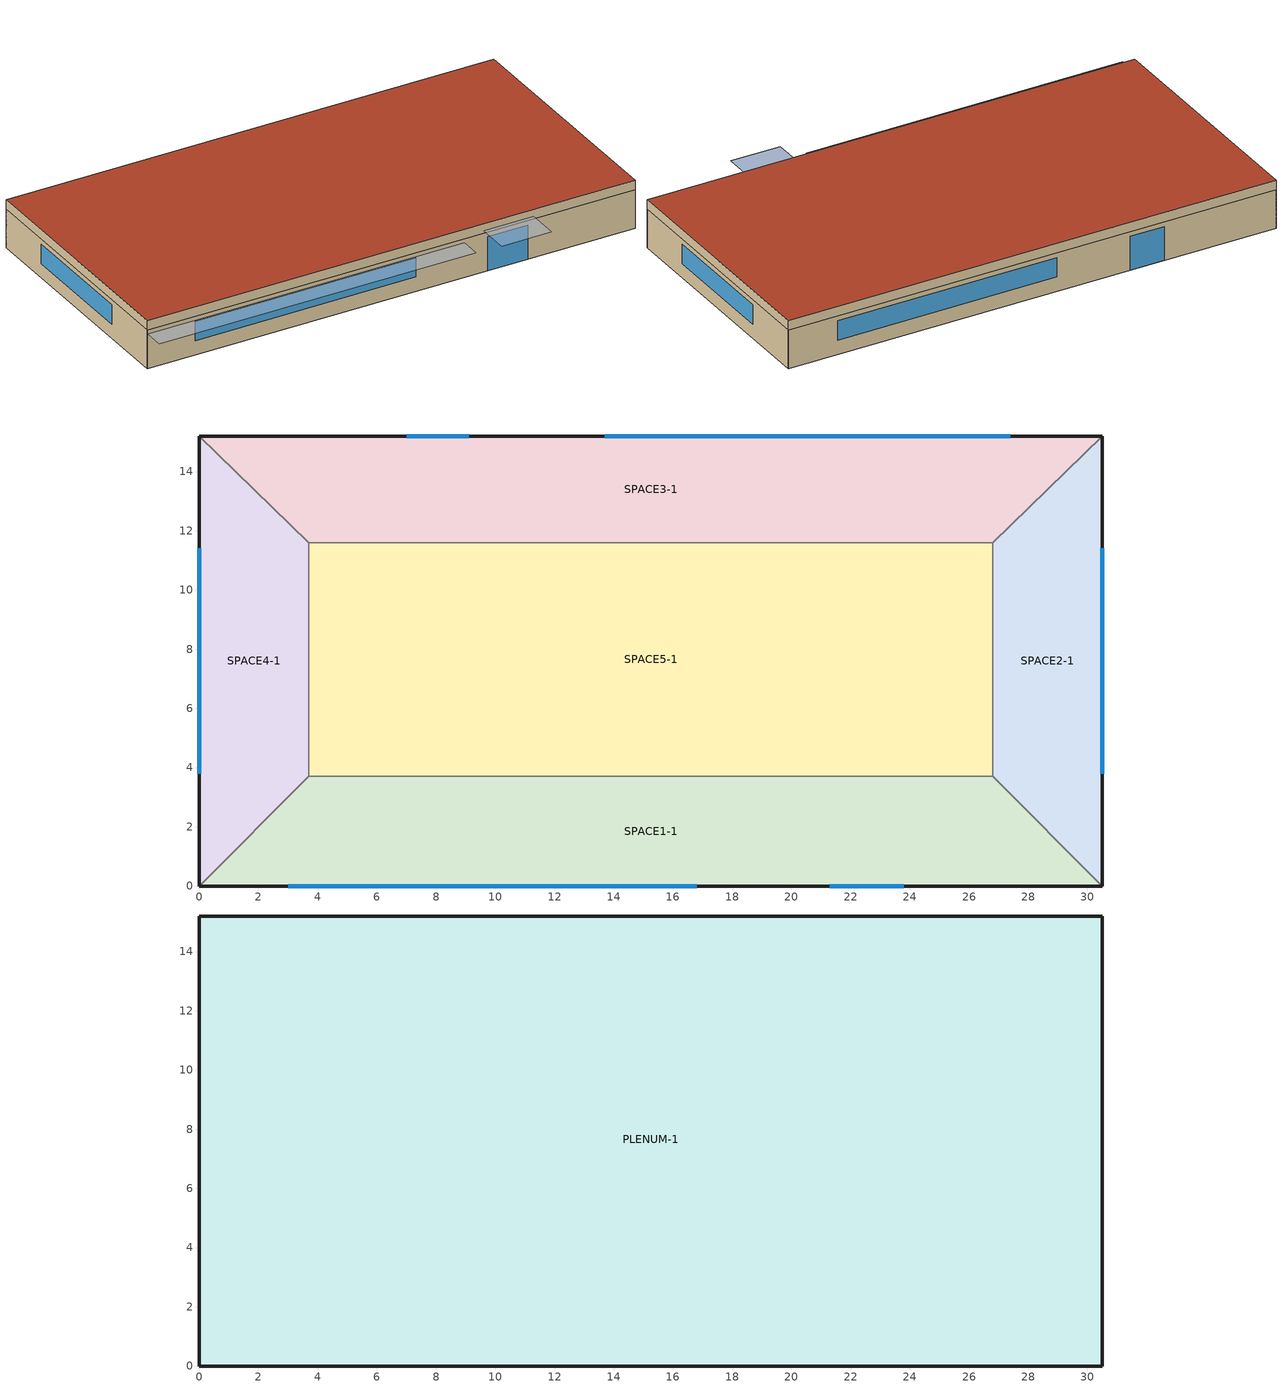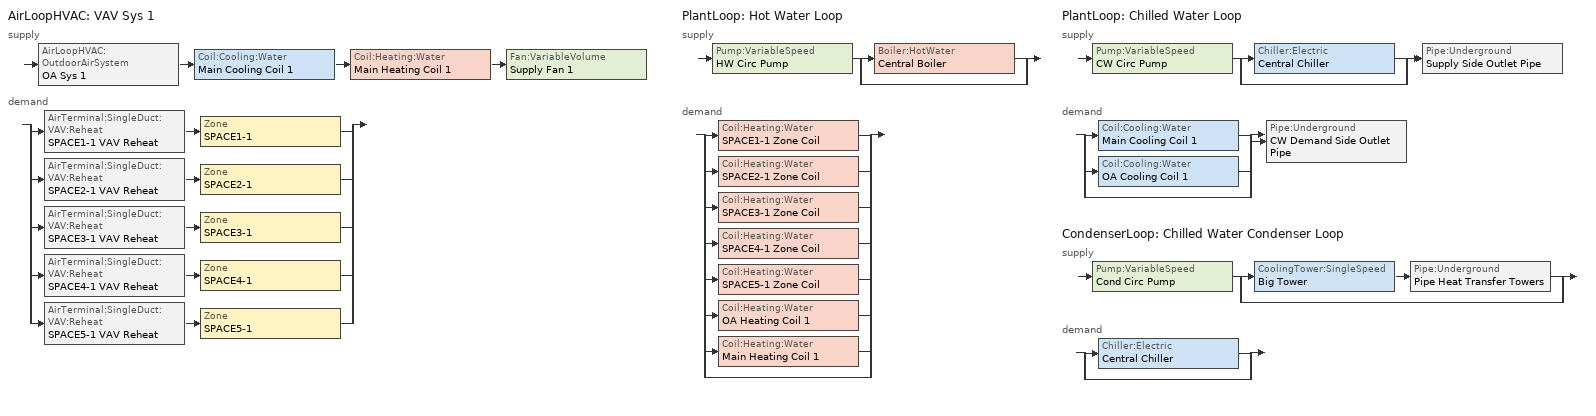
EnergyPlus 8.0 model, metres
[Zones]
SPACE1-1
 floor ground (FLOOR-SLAB-1): 26.8,3.7 30.5,0 0,0 3.7,3.7 z0
 wall outside (WALL-1): 0,0 30.5,0 z0:2.4
 wall to SPACE2-1 (INT-WALL-1): 30.5,0 26.8,3.7 z0:2.4
 wall to SPACE4-1 (INT-WALL-1): 3.7,3.7 0,0 z0:2.4
 wall to SPACE5-1 (INT-WALL-1): 26.8,3.7 3.7,3.7 z0:2.4
 window (Dbl Clr 3mm/13mm Air): 3,0 16.8,0 z0.9:2.1
 window (Sgl Grey 3mm): 21.3,0 23.8,0 z0:2.1
SPACE2-1
 floor ground (FLOOR-SLAB-1): 26.8,11.6 30.5,15.2 30.5,0 26.8,3.7 z0
 wall outside (WALL-1): 30.5,0 30.5,15.2 z0:2.4
 wall to SPACE3-1 (INT-WALL-1): 30.5,15.2 26.8,11.6 z0:2.4
 wall to SPACE5-1 (INT-WALL-1): 26.8,11.6 26.8,3.7 z0:2.4
 window (Dbl Clr 3mm/13mm Air): 30.5,3.8 30.5,11.4 z0.9:2.1
SPACE3-1
 floor ground (FLOOR-SLAB-1): 26.8,11.6 3.7,11.6 0,15.2 30.5,15.2 z0
 wall outside (WALL-1): 30.5,15.2 0,15.2 z0:2.4
 wall to SPACE4-1 (INT-WALL-1): 0,15.2 3.7,11.6 z0:2.4
 wall to SPACE5-1 (INT-WALL-1): 3.7,11.6 26.8,11.6 z0:2.4
 window (Dbl Clr 3mm/13mm Air): 27.4,15.2 13.7,15.2 z0.9:2.1
 window (Sgl Grey 3mm): 9.1,15.2 7,15.2 z0:2.1
SPACE4-1
 floor ground (FLOOR-SLAB-1): 3.7,3.7 0,0 0,15.2 3.7,11.6 z0
 wall outside (WALL-1): 0,15.2 0,0 z0:2.4
 wall to SPACE5-1 (INT-WALL-1): 3.7,3.7 3.7,11.6 z0:2.4
 window (Dbl Clr 3mm/13mm Air): 0,11.4 0,3.8 z0.9:2.1
SPACE5-1
 floor ground (FLOOR-SLAB-1): 26.8,11.6 26.8,3.7 3.7,3.7 3.7,11.6 z0
PLENUM-1
 floor to SPACE1-1 (CLNG-1): 26.8,3.7 30.5,0 0,0 3.7,3.7 z2.4
 floor to SPACE2-1 (CLNG-1): 26.8,11.6 30.5,15.2 30.5,0 26.8,3.7 z2.4
 floor to SPACE3-1 (CLNG-1): 26.8,11.6 3.7,11.6 0,15.2 30.5,15.2 z2.4
 floor to SPACE4-1 (CLNG-1): 3.7,3.7 0,0 0,15.2 3.7,11.6 z2.4
 floor to SPACE5-1 (CLNG-1): 26.8,11.6 26.8,3.7 3.7,3.7 3.7,11.6 z2.4
 wall outside (WALL-1): 0,0 30.5,0 30.5,15.2 0,15.2 0,0 z2.4:3
 roof outside (ROOF-1): 0,15.2 0,0 30.5,0 30.5,15.2 z3
shading: 0,-1.3 0,0 19.8,0 19.8,-1.3 z2.2; 21,-2 21,0 24.1,0 24.1,-2 z2.6
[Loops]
AirLoopHVAC 'VAV Sys 1'
 supply: AirLoopHVAC:OutdoorAirSystem 'OA Sys 1' > Coil:Cooling:Water 'Main Cooling Coil 1' > Coil:Heating:Water 'Main Heating Coil 1' > Fan:VariableVolume 'Supply Fan 1'
 demand: split
  | AirTerminal:SingleDuct:VAV:Reheat 'SPACE1-1 VAV Reheat' > Zone 'SPACE1-1'
  | AirTerminal:SingleDuct:VAV:Reheat 'SPACE2-1 VAV Reheat' > Zone 'SPACE2-1'
  | AirTerminal:SingleDuct:VAV:Reheat 'SPACE3-1 VAV Reheat' > Zone 'SPACE3-1'
  | AirTerminal:SingleDuct:VAV:Reheat 'SPACE4-1 VAV Reheat' > Zone 'SPACE4-1'
  | AirTerminal:SingleDuct:VAV:Reheat 'SPACE5-1 VAV Reheat' > Zone 'SPACE5-1'
PlantLoop 'Hot Water Loop'
 supply: Pump:VariableSpeed 'HW Circ Pump' > split
  | Boiler:HotWater 'Central Boiler'
  | bypass
 demand: split
  | Coil:Heating:Water 'SPACE1-1 Zone Coil'
  | Coil:Heating:Water 'SPACE2-1 Zone Coil'
  | Coil:Heating:Water 'SPACE3-1 Zone Coil'
  | Coil:Heating:Water 'SPACE4-1 Zone Coil'
  | Coil:Heating:Water 'SPACE5-1 Zone Coil'
  | Coil:Heating:Water 'OA Heating Coil 1'
  | Coil:Heating:Water 'Main Heating Coil 1'
  | bypass
PlantLoop 'Chilled Water Loop'
 supply: Pump:VariableSpeed 'CW Circ Pump' > split
  | Chiller:Electric 'Central Chiller'
  | bypass
  join > Pipe:Underground 'Supply Side Outlet Pipe'
 demand: split
  | Coil:Cooling:Water 'Main Cooling Coil 1'
  | Coil:Cooling:Water 'OA Cooling Coil 1'
  | bypass
  join > Pipe:Underground 'CW Demand Side Outlet Pipe'
CondenserLoop 'Chilled Water Condenser Loop'
 supply: Pump:VariableSpeed 'Cond Circ Pump' > split
  | CoolingTower:SingleSpeed 'Big Tower' > Pipe:Underground 'Pipe Heat Transfer Towers'
  | bypass
 demand: split
  | Chiller:Electric 'Central Chiller'
  | bypass
[Building]
Building: North Axis {deg}=30; Terrain=City; Loads Convergence Tolerance Value=0.04; Temperature Convergence Tolerance Value {deltaC}=0.4; Solar Distribution=FullExterior; Maximum Number of Warmup Days=25; Minimum Number of Warmup Days=6
[Site:Location]
CHICAGO_IL_USA TMY2-94846: Latitude {deg}=41.78; Longitude {deg}=-87.75; Time Zone {hr}=-6; Elevation {m}=190
[SizingPeriod:DesignDay] Day of Month=21; Humidity Condition Type=Wetbulb; Barometric Pressure {Pa}=99063; Rain Indicator=No; Snow Indicator=No; Daylight Saving Time Indicator=No; Solar Model Indicator=ASHRAEClearSky
Name | Month | Day Type | Maximum Dry-Bulb Temperature {C} | Daily Dry-Bulb Temperature Range {deltaC} | Wetbulb or DewPoint at Maximum Dry-Bulb {C} | Wind Speed {m/s} | Wind Direction {deg} | Sky Clearness
CHICAGO_IL_USA Annual Heating 99% Design Conditions DB | 1 | WinterDesignDay | -17.3 | 0 | -17.3 | 4.9 | 270 | 0
CHICAGO_IL_USA Annual Cooling 1% Design Conditions DB/MCWB | 7 | SummerDesignDay | 31.5 | 10.7 | 23 | 5.3 | 230 | 1
[Site:GroundTemperature:BuildingSurface]
20.03, 20.03, 20.13, 20.3, 20.43, 20.52, 20.62, 20.77, 20.78, 20.55, 20.44, 20.2
[Material] Thermal Absorptance=0.9
Name | Roughness | Thickness {m} | Conductivity {W/m-K} | Density {kg/m3} | Specific Heat {J/kg-K} | Solar Absorptance | Visible Absorptance
RG01 | Rough | 0.0127 | 1.442 | 881 | 1674 | 0.65 | 0.65
BR01 | VeryRough | 0.0095 | 0.162 | 1121 | 1464 | 0.7 | 0.7
IN46 | VeryRough | 0.0762 | 0.023 | 24 | 1590 | 0.5 | 0.5
WD01 | MediumSmooth | 0.0191 | 0.115 | 513 | 1381 | 0.78 | 0.78
PW03 | MediumSmooth | 0.0127 | 0.115 | 545 | 1213 | 0.78 | 0.78
IN02 | Rough | 0.0901 | 0.043 | 10 | 837 | 0.75 | 0.75
GP01 | MediumSmooth | 0.0127 | 0.16 | 801 | 837 | 0.75 | 0.75
GP02 | MediumSmooth | 0.0159 | 0.16 | 801 | 837 | 0.75 | 0.75
CC03 | MediumRough | 0.1016 | 1.31 | 2243 | 837 | 0.65 | 0.65
Buried Pipe Soil | Smooth | 1.5 | 0.36 | 2000 | 1200 | 0.5 | 0.5
Buried Pipe Steel | Smooth | 3.00E-03 | 45.31 | 7833 | 500 | 0.5 | 0.5
Buried Pipe Insulation | VeryRough | 3.0E-02 | 4.0E-02 | 91 | 836 | 0.5 | 0.5
[Material:NoMass]
MAT-CLNG-1: Roughness=Rough; Thermal Resistance {m2-K/W}=0.652259; Thermal Absorptance=0.65; Solar Absorptance=0.65; Visible Absorptance=0.65
[Material:AirGap]
AL21: Thermal Resistance {m2-K/W}=0.157
[Construction]
ROOF-1: RG01, BR01, IN46, WD01
WALL-1: WD01, PW03, IN02, GP01
CLNG-1: MAT-CLNG-1
FLOOR-SLAB-1: CC03
INT-WALL-1: GP02, AL21, GP02
Dbl Clr 3mm/13mm Air: CLEAR 3MM, AIR 13MM, CLEAR 3MM
Sgl Grey 3mm: GREY 3MM
Insulated Buried Pipe: Buried Pipe Insulation, Buried Pipe Steel
[WindowMaterial:Gas]
AIR 13MM: Gas Type=Air; Thickness {m}=0.0127
[WindowMaterial:Glazing] Optical Data Type=SpectralAverage; Thickness {m}=0.003; Infrared Transmittance at Normal Incidence=0; Front Side Infrared Hemispherical Emissivity=0.84; Back Side Infrared Hemispherical Emissivity=0.84; Conductivity {W/m-K}=0.9
Name | Solar Transmittance at Normal Incidence | Front Side Solar Reflectance at Normal Incidence | Back Side Solar Reflectance at Normal Incidence | Visible Transmittance at Normal Incidence | Front Side Visible Reflectance at Normal Incidence | Back Side Visible Reflectance at Normal Incidence
CLEAR 3MM | 0.837 | 0.075 | 0.075 | 0.898 | 0.081 | 0.081
GREY 3MM | 0.626 | 0.061 | 0.061 | 0.611 | 0.061 | 0.061
[Zone] Type=1; Multiplier=1
Name | Ceiling Height {m} | Volume {m3}
PLENUM-1 | 0.6096 | 283.2
SPACE1-1; SPACE3-1 | 2.4384 | 239.247
SPACE2-1; SPACE4-1 | 2.4384 | 103.311
SPACE5-1 | 2.4384 | 447.683
[ZoneInfiltration:DesignFlowRate] Schedule=INFIL-SCH; Design Flow Rate Calculation Method=flow/zone; Constant Term Coefficient=0; Temperature Term Coefficient=0; Velocity Term Coefficient=0.2237; Velocity Squared Term Coefficient=0
Name | Zone or ZoneList | Design Flow Rate {m3/s}
SPACE1-1 Infil 1 | SPACE1-1 | 0.032
SPACE2-1 Infil 1 | SPACE2-1 | 0.014
SPACE3-1 Infil 1 | SPACE3-1 | 0.032
SPACE4-1 Infil 1 | SPACE4-1 | 0.014
SPACE5-1 Infil 1 | SPACE5-1 | 0.062
[People] Number of People Schedule=OCCUPY-0; Number of People Calculation Method=people; Fraction Radiant=0.3; Activity Level Schedule=ActSchd; Carbon Dioxide Generation Rate {m3/s-W}=3.82E-8; Mean Radiant Temperature Calculation Type=zoneaveraged; Work Efficiency Schedule=Work Eff Sch; Clothing Insulation Schedule=Clothing Sch; Air Velocity Schedule=Air Velo Sch; Thermal Comfort Model 1 Type=FANGER
Name | Zone or ZoneList | Number of People
SPACE1-1 People 1 | SPACE1-1 | 11
SPACE2-1 People 1 | SPACE2-1 | 8
SPACE3-1 People 1 | SPACE3-1 | 11
SPACE4-1 People 1 | SPACE4-1 | 8
SPACE5-1 People 1 | SPACE5-1 | 20
[Lights] Schedule=LIGHTS-0; Design Level Calculation Method=LightingLevel; Return Air Fraction=0.2; Fraction Radiant=0.59; Fraction Visible=0.2; Fraction Replaceable=0
Name | Zone or ZoneList | Lighting Level {W}
SPACE1-1 Lights 1 | SPACE1-1 | 1584
SPACE2-1 Lights 1 | SPACE2-1 | 684
SPACE3-1 Lights 1 | SPACE3-1 | 1584
SPACE4-1 Lights 1 | SPACE4-1 | 684
SPACE5-1 Lights 1 | SPACE5-1 | 2964
[ElectricEquipment] Schedule=EQUIP-0; Design Level Calculation Method=EquipmentLevel; Fraction Latent=0; Fraction Radiant=0.3; Fraction Lost=0
Name | Zone or ZoneList | Design Level {W}
SPACE1-1 ElecEq 1 | SPACE1-1 | 1056
SPACE2-1 ElecEq 1 | SPACE2-1 | 456
SPACE3-1 ElecEq 1 | SPACE3-1 | 1056
SPACE4-1 ElecEq 1 | SPACE4-1 | 456
SPACE5-1 ElecEq 1 | SPACE5-1 | 1976
[Sizing:Zone] Zone Cooling Design Supply Air Temperature Input Method=SupplyAirTemperature; Zone Cooling Design Supply Air Temperature {C}=14; Zone Heating Design Supply Air Temperature Input Method=SupplyAirTemperature; Zone Heating Design Supply Air Temperature {C}=50; Zone Cooling Design Supply Air Humidity Ratio {kgWater/kgDryAir}=0.009; Zone Heating Design Supply Air Humidity Ratio {kgWater/kgDryAir}=0.004; Zone Heating Sizing Factor=0; Zone Cooling Sizing Factor=0; Cooling Design Air Flow Method=DesignDayWithLimit; Heating Design Air Flow Method=DesignDay
Name | Design Specification Outdoor Air Object
SPACE1-1 | SZ DSOA SPACE1-1
SPACE2-1 | SZ DSOA SPACE2-1
SPACE3-1 | SZ DSOA SPACE3-1
SPACE4-1 | SZ DSOA SPACE4-1
SPACE5-1 | SZ DSOA SPACE5-1
[DesignSpecification:OutdoorAir] Outdoor Air Method=sum; Outdoor Air Flow per Person {m3/s-person}=0.00236; Outdoor Air Flow per Zone Floor Area {m3/s-m2}=0.000305; Outdoor Air Flow per Zone {m3/s}=0
SZ DSOA SPACE1-1; SZ DSOA SPACE2-1; SZ DSOA SPACE3-1; SZ DSOA SPACE4-1; SZ DSOA SPACE5-1
[Sizing:System]
VAV Sys 1: Type of Load to Size On=sensible; Design Outdoor Air Flow Rate {m3/s}=autosize; Minimum System Air Flow Ratio=0.3; Preheat Design Temperature {C}=4.5; Preheat Design Humidity Ratio {kgWater/kgDryAir}=0.008; Precool Design Temperature {C}=11; Precool Design Humidity Ratio {kgWater/kgDryAir}=0.008; Central Cooling Design Supply Air Temperature {C}=12.8; Central Heating Design Supply Air Temperature {C}=16.7; Sizing Option=noncoincident; 100% Outdoor Air in Cooling=no; 100% Outdoor Air in Heating=no; Central Cooling Design Supply Air Humidity Ratio {kgWater/kgDryAir}=0.008; Central Heating Design Supply Air Humidity Ratio {kgWater/kgDryAir}=0.008; Cooling Design Air Flow Method=DesignDay; Cooling Design Air Flow Rate {m3/s}=0; Heating Design Air Flow Method=DesignDay; Heating Design Air Flow Rate {m3/s}=0
[Sizing:Plant]
Name | Loop Type | Design Loop Exit Temperature {C} | Loop Design Temperature Difference {deltaC}
Hot Water Loop | heating | 82 | 11
Chilled Water Loop | cooling | 7 | 4
Chilled Water Condenser Loop | Condenser | 29.4 | 5.6
[ZoneControl:Thermostat] Control Type Schedule Name Zone Control Type Sched=Zone Control Type Sched; Control 1=CoolingSetPoint; Control 2=HeatingSetpoint; Control 3=DualSetPoint
Name | Zone or ZoneList
SPACE1-1 Control | SPACE1-1
SPACE2-1 Control | SPACE2-1
SPACE3-1 Control | SPACE3-1
SPACE4-1 Control | SPACE4-1
SPACE5-1 Control | SPACE5-1
[ThermostatSetpoint:SingleHeating]
HeatingSetpoint: Setpoint Temperature Schedule Name Htg-SetP-Sch=Htg-SetP-Sch
[ThermostatSetpoint:SingleCooling]
CoolingSetpoint: Setpoint Temperature Schedule Name Clg-SetP-Sch=Clg-SetP-Sch
[ThermostatSetpoint:DualSetpoint]
DualSetPoint: Heating Setpoint Temperature Schedule Name  Htg-SetP-Sch=Htg-SetP-Sch; Cooling Setpoint Temperature Schedule Name  Clg-SetP-Sch=Clg-SetP-Sch
[Zone equipment]
SPACE1-1: SPACE1-1 VAV Reheat
SPACE2-1: SPACE2-1 VAV Reheat
SPACE3-1: SPACE3-1 VAV Reheat
SPACE4-1: SPACE4-1 VAV Reheat
SPACE5-1: SPACE5-1 VAV Reheat
[AirTerminal:SingleDuct:VAV:Reheat] Availability Schedule=ReheatCoilAvailSched; Maximum Air Flow Rate {m3/s}=autosize; Zone Minimum Air Flow Input Method=Constant; Constant Minimum Air Flow Fraction=0.3; Maximum Hot Water or Steam Flow Rate {m3/s}=autosize; Minimum Hot Water or Steam Flow Rate {m3/s}=0; Convergence Tolerance=0.001; Damper Heating Action=NORMAL; Maximum Flow per Zone Floor Area During Reheat {m3/s-m2}=AUTOCALCULATE; Maximum Flow Fraction During Reheat=AUTOCALCULATE
Name | Reheat Coil
SPACE1-1 VAV Reheat | SPACE1-1 Zone Coil
SPACE2-1 VAV Reheat | SPACE2-1 Zone Coil
SPACE3-1 VAV Reheat | SPACE3-1 Zone Coil
SPACE4-1 VAV Reheat | SPACE4-1 Zone Coil
SPACE5-1 VAV Reheat | SPACE5-1 Zone Coil
[Coil:Heating:Water] U-Factor Times Area Value {W/K}=autosize; Maximum Water Flow Rate {m3/s}=autosize; Performance Input Method=UFactorTimesAreaAndDesignWaterFlowRate; Rated Capacity {W}=autosize; Rated Inlet Water Temperature {C}=82.2; Rated Inlet Air Temperature {C}=16.6; Rated Outlet Water Temperature {C}=71.1; Rated Outlet Air Temperature {C}=32.2
Name | Availability Schedule
SPACE1-1 Zone Coil; SPACE2-1 Zone Coil; SPACE3-1 Zone Coil; SPACE4-1 Zone Coil; SPACE5-1 Zone Coil; Main Heating Coil 1 | ReheatCoilAvailSched
OA Heating Coil 1 | CoolingCoilAvailSched
[AirLoopHVAC:ReturnPlenum]
Return-Plenum-1: Zone=PLENUM-1
[AirLoopHVAC]
VAV Sys 1: Design Supply Air Flow Rate {m3/s}=autosize
[AvailabilityManager:Scheduled]
VAV Sys 1 Avail: Schedule=FanAvailSched
[Coil:Cooling:Water] Availability Schedule=CoolingCoilAvailSched; Design Water Flow Rate {m3/s}=autosize; Design Air Flow Rate {m3/s}=autosize; Design Inlet Water Temperature {C}=autosize; Design Inlet Air Temperature {C}=autosize; Design Outlet Air Temperature {C}=autosize; Design Inlet Air Humidity Ratio {kgWater/kgDryAir}=autosize; Design Outlet Air Humidity Ratio {kgWater/kgDryAir}=autosize; Type of Analysis=SimpleAnalysis; Heat Exchanger Configuration=CrossFlow
OA Cooling Coil 1; Main Cooling Coil 1
[Fan:VariableVolume]
Supply Fan 1: Availability Schedule=FanAvailSched; Fan Efficiency=0.7; Pressure Rise {Pa}=600; Maximum Flow Rate {m3/s}=autosize; Fan Power Minimum Flow Rate Input Method=Fraction; Fan Power Minimum Flow Fraction=0.25; Motor Efficiency=0.9; Motor In Airstream Fraction=1; Fan Power Coefficient 1=0.350712; Fan Power Coefficient 2=0.308505; Fan Power Coefficient 3=-0.541374; Fan Power Coefficient 4=0.871988; Fan Power Coefficient 5=0
[Controller:WaterCoil] Control Variable=Temperature; Actuator Variable=FLOW; Controller Convergence Tolerance {deltaC}=0.002; Maximum Actuated Flow {m3/s}=autosize; Minimum Actuated Flow {m3/s}=0
Name | Action
OA HC Controller 1; Central Heating Coil Controller 1 | Normal
OA CC Controller 1; Central Cooling Coil Controller 1 | Reverse
[Controller:OutdoorAir]
OA Controller 1: Minimum Outdoor Air Flow Rate {m3/s}=autosize; Maximum Outdoor Air Flow Rate {m3/s}=autosize; Economizer Control Type=NoEconomizer; Economizer Control Action Type=ModulateFlow; Economizer Maximum Limit Dry-Bulb Temperature {C}=19; Economizer Minimum Limit Dry-Bulb Temperature {C}=4.6; Lockout Type=NoLockout; Minimum Limit Type=FixedMinimum; Minimum Outdoor Air Schedule=Min OA Sched
[SetpointManager:Scheduled] Control Variable=Temperature
Name | Schedule | Setpoint Node or NodeList
Supply Air Temp Manager 1 | Seasonal Reset Supply Air Temp Sch | VAV Sys 1 Outlet Node
OA Air Temp Manager 1 | OA Cooling Supply Air Temp Sch | OA Mixing Box 1 Inlet Node
OA Air Temp Manager 2 | OA Heating Supply Air Temp Sch | OA Heating Coil 1 Air Outlet Node
Hot Water Loop Setpoint Manager | HW Loop Temp Schedule | HW Supply Outlet Node
Central Boiler Setpoint Manager | HW Loop Temp Schedule | Central Boiler Outlet Node
Chilled Water Loop Setpoint Manager | CW Loop Temp Schedule | CW Supply Outlet Node
Central Chiller Setpoint Manager | CW Loop Temp Schedule | Central Chiller Outlet Node
[SetpointManager:MixedAir]
Mixed Air Temp Manager 1: Control Variable=Temperature; Setpoint Node or NodeList=Main Branch SetPoint Node List
[PlantLoop] Fluid Type=Water; Maximum Loop Flow Rate {m3/s}=autosize; Minimum Loop Flow Rate {m3/s}=0
Name | Plant Equipment Operation Scheme | Maximum Loop Temperature {C} | Minimum Loop Temperature {C} | Load Distribution Scheme | Plant Loop Volume {m3} 0.20077
Hot Water Loop | Hot Loop Operation | 100 | 10 | Sequential
Chilled Water Loop | CW Loop Operation | 98 | 1 | SEQUENTIAL | 6
[PlantEquipmentOperationSchemes] Control Scheme 1 Schedule=PlantOnSched
Name | Control Scheme 1
Hot Loop Operation | Central Boiler Only
CW Loop Operation | Central Chiller Only
[PlantEquipmentOperation:HeatingLoad]
Central Boiler Only: Load Range 1 Lower Limit {W}=0; Load Range 1 Upper Limit {W}=1000000; Range 1 Equipment List=heating plant
[PlantEquipmentList]
heating plant: Central Boiler
Cooling Plant: Central Chiller
[Boiler:HotWater]
Central Boiler: Fuel Type=NaturalGas; Nominal Capacity {W}=autosize; Nominal Thermal Efficiency=0.8; Efficiency Curve Temperature Evaluation Variable=LeavingBoiler; Normalized Boiler Efficiency Curve=BoilerEfficiency; Design Water Outlet Temperature {C}=81; Design Water Flow Rate {m3/s}=autosize; Minimum Part Load Ratio=0; Maximum Part Load Ratio=1.2; Optimum Part Load Ratio=1; Water Outlet Upper Temperature Limit {C}=100; Boiler Flow Mode=LeavingSetpointModulated
[Pump:VariableSpeed] Fraction of Motor Inefficiencies to Fluid Stream=0; Coefficient 1 of the Part Load Performance Curve=0; Coefficient 2 of the Part Load Performance Curve=1; Coefficient 3 of the Part Load Performance Curve=0; Coefficient 4 of the Part Load Performance Curve=0; Minimum Flow Rate {m3/s}=0; Pump Control Type=INTERMITTENT
HW Circ Pump: Rated Flow Rate {m3/s} autosize=0.0043; Rated Pump Head {Pa} 179352=300000; Rated Power Consumption {W} autosize=2000; Motor Efficiency=0.9
CW Circ Pump: Motor Efficiency=0.9; Rated Flow Rate {m3/s} autosize 0.0043=0.0043; Rated Pump Head {Pa} 300000=300000; Rated Power Consumption {W} autosize 2000=2000; Pump Flow Rate Schedule=CoolingPumpAvailSched
Cond Circ Pump: Motor Efficiency=0.87; Rated Flow Rate {m3/s}=0.0043; Rated Pump Head {Pa}=300000; Rated Power Consumption {W}=2000
[AvailabilityManager:LowTemperatureTurnOff]
CW Low Temp Limit: Temperature {C}=2; Applicability Schedule=CoolingPumpAvailSched
[Pipe:Underground] Construction=Insulated Buried Pipe; Sun Exposure=SunExposed; Pipe Inside Diameter {m}=0.05; Soil Material=Buried Pipe Soil; Average Soil Surface Temperature {C}=13; Amplitude of Soil Surface Temperature {C}=1.5; Phase Constant of Soil Surface Temperature {days}=30
Name | Pipe Length {m}
CW Demand Side Outlet Pipe; Supply Side Outlet Pipe | 300
Pipe Heat Transfer Towers | 1
[PlantEquipmentOperation:CoolingLoad] Load Range 1 Lower Limit {W}=0
Name | Load Range 1 Upper Limit {W} | Range 1 Equipment List
Central Chiller Only | 900000 | Cooling Plant
Year Round Tower Operation | 90000000 | All Towers
[Chiller:Electric]
Central Chiller: Condenser Type=WaterCooled; Nominal Capacity {W} 44945.89527=autosize; Nominal COP {W/W}=3.2; Minimum Part Load Ratio=0; Maximum Part Load Ratio=1; Optimum Part Load Ratio=0.65; Design Condenser Inlet Temperature {C}=35; Temperature Rise Coefficient=2.778; Design Chilled Water Outlet Temperature {C}=6.67; Design Chilled Water Flow Rate {m3/s}=autosize; Design Condenser Fluid Flow Rate {m3/s}=autosize; Coefficient 1 of Capacity Ratio Curve=0.9949; Coefficient 2 of Capacity Ratio Curve=-0.045954; Coefficient 3 of Capacity Ratio Curve=-0.0013543; Coefficient 1 of Power Ratio Curve=2.333; Coefficient 2 of Power Ratio Curve=-1.975; Coefficient 3 of Power Ratio Curve=0.6121; Coefficient 1 of Full Load Ratio Curve=0.03303; Coefficient 2 of Full Load Ratio Curve=0.6852; Coefficient 3 of Full Load Ratio Curve=0.2818; Chilled Water Outlet Temperature Lower Limit {C}=5; Chiller Flow Mode=LeavingSetpointModulated
[CondenserLoop]
Chilled Water Condenser Loop: Fluid Type=Water; Condenser Equipment Operation Scheme=Tower Loop Operation; Maximum Loop Temperature {C}=80; Minimum Loop Temperature {C}=10; Maximum Loop Flow Rate {m3/s}=autosize; Minimum Loop Flow Rate {m3/s}=0; Condenser Loop Volume {m3}=autocalculate; Load Distribution Scheme=Sequential
[SetpointManager:FollowOutdoorAirTemperature]
MyCondenserControl: Control Variable=Temperature; Reference Temperature Type=OutdoorAirWetBulb; Offset Temperature Difference {deltaC}=0; Maximum Setpoint Temperature {C}=80; Minimum Setpoint Temperature {C}=10; Setpoint Node or NodeList=Condenser Supply Outlet Node
[CondenserEquipmentOperationSchemes]
Tower Loop Operation: Control Scheme 1=Year Round Tower Operation; Control Scheme 1 Schedule=ON
[CondenserEquipmentList]
All Towers: Big Tower
[CoolingTower:SingleSpeed]
Big Tower: Design Water Flow Rate {m3/s}=0.0011; Design Air Flow Rate {m3/s}=16; Fan Power at Design Air Flow Rate {W}=1000; U-Factor Times Area Value at Design Air Flow Rate {W/K}=1750; Air Flow Rate in Free Convection Regime {m3/s}=0; U-Factor Times Area Value at Free Convection Air Flow Rate {W/K}=0; Performance Input Method=UFactorTimesAreaAndDesignWaterFlowRate
[EnergyManagementSystem:Actuator]
Actuator_Loop: CHILLED WATER LOOP; Plant Loop Overall; On/Off Supervisory
PumpFlowOverride: CW CIRC PUMP; Pump; Pump Mass Flow Rate
CWControl: CW Loop Temp Schedule; Schedule:Compact; Schedule Value
Space1HeatSP: SPACE1-1; Zone Temperature Control; Heating Setpoint
Space1CoolSP: SPACE1-1; Zone Temperature Control; Cooling Setpoint
Space2HeatSP: SPACE2-1; Zone Temperature Control; Heating Setpoint
Space2CoolSP: SPACE2-1; Zone Temperature Control; Cooling Setpoint
Space3HeatSP: SPACE3-1; Zone Temperature Control; Heating Setpoint
Space3CoolSP: SPACE3-1; Zone Temperature Control; Cooling Setpoint
Space4HeatSP: SPACE4-1; Zone Temperature Control; Heating Setpoint
Space4CoolSP: SPACE4-1; Zone Temperature Control; Cooling Setpoint
Space5HeatSP: SPACE5-1; Zone Temperature Control; Heating Setpoint
Space5CoolSP: SPACE5-1; Zone Temperature Control; Cooling Setpoint
OutdoorTemperature: Environment; Weather Data; Outdoor Dry Bulb
OutdoorDewPoint: Environment; Weather Data; Outdoor Dew Point
OutdoorRelativeHumidity: Environment; Weather Data; Outdoor Relative Humidity
DiffuseSolar: Environment; Weather Data; Diffuse Solar
DirectSolar: Environment; Weather Data; Direct Solar
[EnergyManagementSystem:Sensor]
Name | Output:Variable Index Key | Output:Variable
OutdoorTemp | Environment | Site Outdoor Air Drybulb Temperature
ppd1 | SPACE1-1 PEOPLE 1 | Zone Thermal Comfort Fanger Model PPD
ppd2 | SPACE2-1 PEOPLE 1 | Zone Thermal Comfort Fanger Model PPD
ppd3 | SPACE3-1 PEOPLE 1 | Zone Thermal Comfort Fanger Model PPD
ppd4 | SPACE4-1 PEOPLE 1 | Zone Thermal Comfort Fanger Model PPD
ppd5 | SPACE5-1 PEOPLE 1 | Zone Thermal Comfort Fanger Model PPD
occ1 | SPACE1-1 | Zone People Occupant Count
occ2 | SPACE2-1 | Zone People Occupant Count
occ3 | SPACE3-1 | Zone People Occupant Count
occ4 | SPACE4-1 | Zone People Occupant Count
occ5 | SPACE5-1 | Zone People Occupant Count
[EnergyManagementSystem:ProgramCallingManager]
Weather Calling Manager: BeginNewEnvironment; SetWeatherFunction
Comfort Calling Manager: InsideHVACSystemIterationLoop; SetComfortFunction
[EnergyManagementSystem:Program]
SetWeatherFunction: Set OutdoorTemperature = 40; Set OutdoorDewPoint = 12; Set OutdoorRelativeHumidity = 40; Set DiffuseSolar = 0; Set DirectSolar = 0
SetComfortFunction: Set TotPeopl = (occ1 + occ2 + occ3 + occ4 + occ5); Set SumNum = occ1*ppd1 + occ2*ppd2 + occ3*ppd3 + occ4*ppd4 + occ5*ppd5; Set OverallComfort = SumNum / TotPeopl
[EnergyManagementSystem:OutputVariable]
Weighted Average Building PPD: OverallComfort; Averaged; ZoneTimeStep
[Schedule:Compact]
Work Eff Sch: Through: 12/31, For: Alldays, Until: 24:00, 0
Clothing Sch: Through: 12/31, For: Alldays, Until: 24:00, 1
Air Velo Sch: Through: 12/31, For: Alldays, Until: 24:00, 0.137
OCCUPY-0; LIGHTS-0; EQUIP-0: Through: 12/31, For: WeekDays SummerDesignDay CustomDay1 CustomDay2, Until: 8:00, 0, Until: 18:00, 1, Until: 24:00, 0, For: Weekends WinterDesignDay Holiday, Until: 24:00, 0
INFIL-SCH: Through: 3/31, For: AllDays, Until: 24:00, 1, Through: 10/31, For: AllDays, Until: 24:00, 0, Through: 12/31, For: AllDays, Until: 24:00, 1
ActSchd: Through: 12/31, For: AllDays, Until: 24:00, 117.24
On; CoolingPumpAvailSched; PlantOnSched: Through: 12/31, For: AllDays, Until: 24:00, 1
Htg-SetP-Sch: Through: 12/31, For: SummerDesignDay, Until: 24:00, 16.7, For: WinterDesignDay, Until: 24:00, 20, For: WeekDays, Until: 6:00, 16.7, Until: 20:00, 20, Until: 24:00, 16.7, For: WeekEnds Holiday, Until: 24:00, 16.7, For: AllOtherDays, Until: 24:00, 16.7
Clg-SetP-Sch: Through: 12/31, For: SummerDesignDay, Until: 24:00, 22, For: WinterDesignDay, Until: 24:00, 28, For: WeekDays, Until: 6:00, 28, Until: 13:00, 22.222, Until: 17:00, 24.72, Until: 20:00, 22.222, Until: 24:00, 28, For: WeekEnds Holiday, Until: 24:00, 28, For: AllOtherDays, Until: 24:00, 28
Zone Control Type Sched: Through: 12/31, For: SummerDesignDay, Until: 24:00, 2, For: WinterDesignDay, Until: 24:00, 1, For: AllOtherDays, Until: 24:00, 4
Min OA Sched: Through: 12/31, For: Weekdays, Until: 6:00, 0.02, Until: 20:00, 1, Until: 24:00, 0.02, For: AllOtherDays, Until: 24:00, 0.02
FanAvailSched; ReheatCoilAvailSched: Through: 3/31, For: AllDays, Until: 24:00, 1, Through: 9/30, For: WeekDays, Until: 6:00, 0, Until: 20:00, 1, Until: 24:00, 0, For: SummerDesignDay WinterDesignDay, Until: 24:00, 1, For: AllOtherDays, Until: 24:00, 0, Through: 12/31, For: AllDays, Until: 24:00, 1
CoolingCoilAvailSched: Through: 12/31, For: WeekDays, Until: 6:00, 0, Until: 20:00, 1, Until: 24:00, 0, For: SummerDesignDay WinterDesignDay, Until: 24:00, 1, For: AllOtherDays, Until: 24:00, 0
CW Loop Temp Schedule: Through: 12/31, For: AllDays, Until: 13:00, 7.222, Until: 17:00, 7.92, Until: 24:00, 7.222
HW Loop Temp Schedule: Through: 12/31, For: AllDays, Until: 24:00, 82
Seasonal Reset Supply Air Temp Sch: Through: 3/31, For: AllDays, Until: 24:00, 16, Through: 9/30, For: AllDays, Until: 6:00, 16, Until: 13:00, 12.7778, Until: 17:00, 13.47, Until: 20:00, 12.7778, Until: 24:00, 16, Through: 12/31, For: AllDays, Until: 24:00, 16
OA Cooling Supply Air Temp Sch: Through: 12/31, For: AllDays, Until: 24:00, 11.5
OA Heating Supply Air Temp Sch: Through: 12/31, For: AllDays, Until: 24:00, 4.5
[Curve:Quadratic]
BoilerEfficiency: Coefficient1 Constant=1; Coefficient2 x=0; Coefficient3 x**2=0; Minimum Value of x=0; Maximum Value of x=1
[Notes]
5ZoneAirCooled.idf
Basic file description:  1 story building divided into 4 exterior and one interior conditioned zones and return plenum.
Highlights:              Electric chiller with air cooled condenser; autosized preheating and precooling water coils in the
outside air stream controlled to preheat and precool setpoints.
Simulation Location/Run: CHICAGO_IL_USA TMY2-94846, 2 design days, 2 run periods,
Run Control executes the run periods using the weather file
Location:                Chicago, IL
Design Days:             CHICAGO_IL_USA Annual Heating 99% Design Conditions DB, MaxDB= -17.3°C
CHICAGO_IL_USA Annual Cooling 1% Design Conditions, MaxDB=  31.5°C MCWB=  23.0°C
Run Period (Weather File): 1/1 through 12/31, CHICAGO_IL_USA TMY2-94846
Run Control:             Zone and System sizing with weather file run control (no design days run)
Building: Single floor rectangular building 100 ft x 50 ft. 5 zones - 4 exterior, 1 interior, zone height 8 feet.
Exterior zone depth is 12 feet. There is a 2 foot high return plenum: the overall building height is
10 feet. There are windows on all 4 facades; the south and north facades have glass doors.
The south facing glass is shaded by overhangs. The walls are woodshingle over plywood, R11 insulation,
and gypboard. The roof is a gravel built up roof with R-3 mineral board insulation and plywood sheathing.
The windows are of various single and double pane construction with 3mm and 6mm glass and either 6mm or
13mm argon or air gap.  The window to wall ratio is approxomately 0.29.
The south wall and door have overhangs.
The building is oriented 30 degrees east of north.
Floor Area:        463.6 m2 (5000 ft2)
Number of Stories: 1
Zone Description Details:
Internal gains description:     lighting is 1.5 watts/ft2, office equip is 1.0 watts/ft2. There is 1 occupant
per 100 ft2 of floor area. The infiltration is 0.25 air changes per hour.
Interzone Surfaces:             6 interzone surfaces (see diagram)
Internal Mass:                  None
Windows:                        4 ea.: 1) Double pane clear, 3mm glass, 13mm air gap
2) Double pane clear, 3mm glass, 13mm argon gap
3) Double pane clear, 6mm glass, 6mm air gap
4) Double pane lowE,  6mm lowE glass outside, 6mm air gap, 6mm clear glass
Doors:                          2 ea.:    Single pane grey,  3mm glass
Detached Shading:               None
Daylight:                       None
Natural Ventilation:            None
Compact Schedules:              Yes
HVAC:                           Standard VAV system with outside air, hot water reheat coils,
central chilled water cooling coil. Central Plant is single hot water
boiler, electric compression chiller with air cooled condenser.
All equipment is autosized. HW and ChW coils are used in the outside air
stream to precondition the outside air.
Zonal Equipment:                AirTerminal:SingleDuct:VAV:Reheat
Central Air Handling Equipment: Yes
System Equipment Autosize:      Yes
Purchased Cooling:              None
Purchased Heating:              None
Coils:                          Coil:Cooling:Water, Coil:Heating:Water
Pumps:                          Pump:VariableSpeed
Boilers:                        Boiler:HotWater
Chillers:                       Chiller:Electric
Standard Reports:               None
Timestep or Hourly Variables:   Hourly
Time bins Report:               None
HTML Report:                    None
Environmental Emissions:        None
Utility Tariffs:                None
